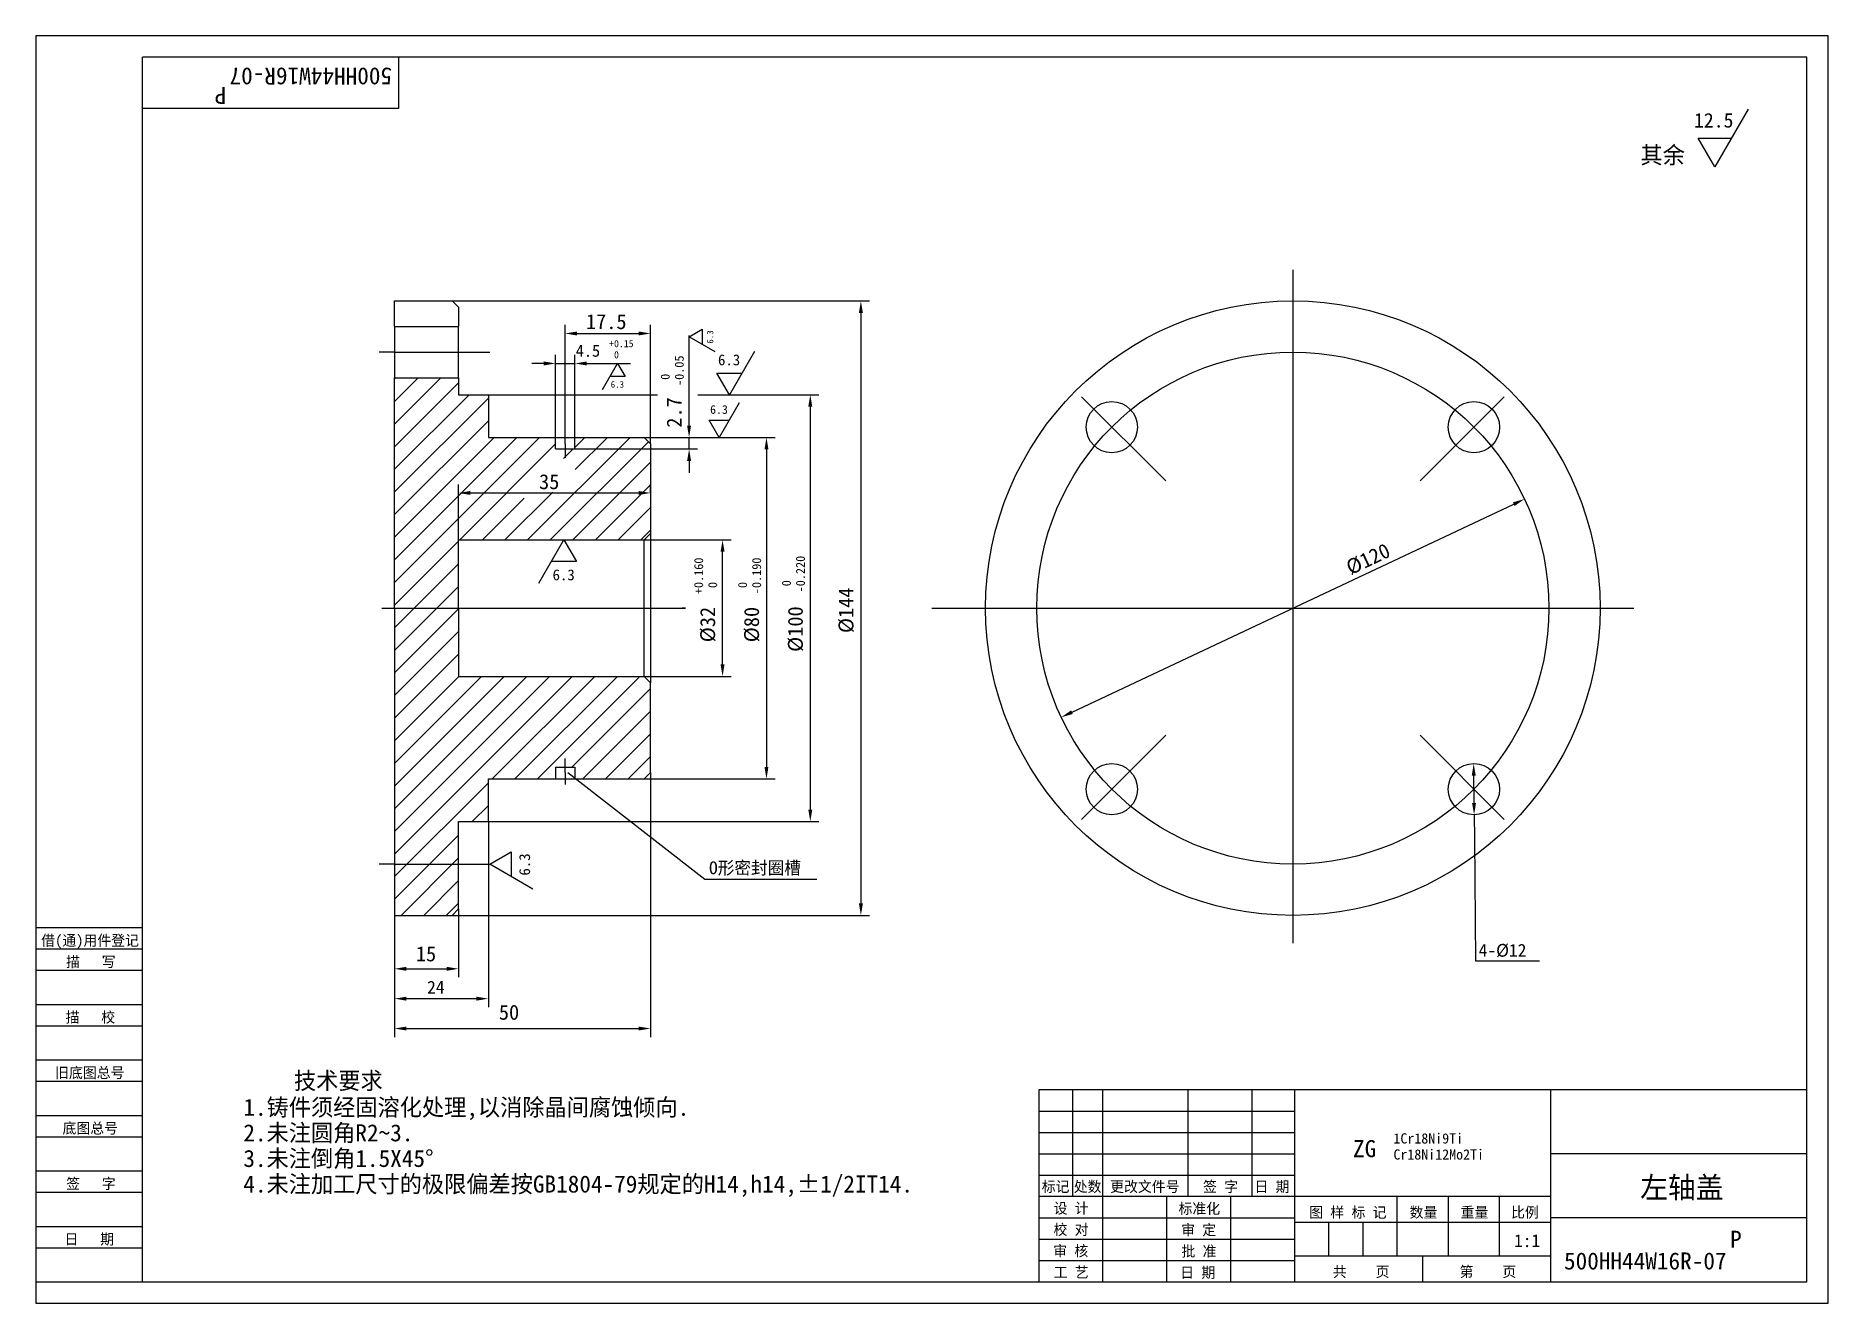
# Model space of a CAD drawing. Header units: metres. Extents: x 0 to 420, y 0 to 297.
import ezdxf

# ---------------------------------------------------------------- set-up
doc = ezdxf.new("R2010")
doc.units = ezdxf.units.M
for name, color, linetype in [('C', 6, 'Continuous'), ('D', 1, 'Continuous'), ('FL', 5, 'Continuous'), ('T', 7, 'Continuous'), ('TL', 4, 'Continuous')]:
    doc.layers.add(name, color=color, linetype=linetype)

# ---------------------------------------------------------------- blocks, each defined once
blk = doc.blocks.new('TUKUN3')
at = {"layer": 'FL'}
for p, q in [((420, 297), (0, 297)), ((0, 297), (0, 0)), ((420, 0), (420, 297)), ((0, 78), (25, 78)), ((0, 70), (25, 70)), ((0, 65), (25, 65)), ((0, 57), (25, 57)), ((0, 52), (25, 52)), ((243, 25), (243, 50)), ((250, 5), (250, 50)), ((270, 25), (270, 50)), ((285, 25), (285, 50)), ((0, 44), (25, 44)), ((235, 45), (295, 45)), ((0, 39), (25, 39)), ((235, 40), (295, 40)), ((235, 35), (295, 35)), ((0, 31), (25, 31)), ((235, 30), (295, 30)), ((0, 26), (25, 26)), ((280, 5), (280, 25)), ((0, 18), (25, 18)), ((235, 20), (295, 20)), ((0, 13), (25, 13)), ((235, 15), (295, 15)), ((235, 10), (295, 10)), ((0, 0), (420, 0))]:
    blk.add_line(p, q, dxfattribs=at)
at = {"layer": 'TL'}
for p, q in [((415, 292), (25, 292)), ((25, 5), (25, 292)), ((85, 292), (85, 280)), ((415, 5), (415, 292)), ((85, 280), (25, 280)), ((0, 88), (25, 88)), ((0, 83), (25, 83)), ((415, 50), (235, 50)), ((235, 50), (235, 5)), ((295, 5), (295, 50)), ((355, 5), (355, 50)), ((415, 35), (355, 35)), ((355, 25), (235, 25)), ((265, 5), (265, 25)), ((319, 11), (319, 25)), ((331, 11), (331, 25)), ((343, 11), (343, 25)), ((295, 19), (355, 19)), ((303, 11), (303, 19)), ((311, 11), (311, 19)), ((415, 20), (355, 20)), ((355, 11), (295, 11)), ((325, 5), (325, 11)), ((0, 5), (415, 5))]:
    blk.add_line(p, q, dxfattribs=at)
at = {"layer": 'T'}
for s, p in [('借(通)用件登记', (1.26, 83.76)), ('描   写', (7.09, 78.76)), ('描   校', (6.98, 65.76)), ('旧底图总号', (4.52, 52.76)), ('底图总号', (6.25, 39.76)), ('签   字', (7.1, 26.76)), ('标记', (235.71, 26.07)), ('处数', (243.22, 26.07)), ('更改文件号', (251.75, 26.07)), ('签 字', (273.53, 26.07)), ('日 期', (285.57, 26.07)), ('设 计', (238.5, 20.99)), ('标准化', (267.77, 20.93)), ('图 样 标 记', (298.4, 20.04)), ('数量', (321.92, 20.04)), ('重量', (333.88, 20.04)), ('比例', (345.7, 20.04)), ('校 对', (238.48, 15.99)), ('审 定', (268.39, 15.93)), ('日   期', (6.72, 13.76)), ('审 核', (238.41, 10.99)), ('批 准', (268.46, 10.93)), ('工 艺', (238.52, 5.99)), ('日 期', (268.18, 5.93)), ('共    页', (303.91, 6.13)), ('第    页', (333.62, 6.13))]:
    blk.add_text(s, height=2.5, dxfattribs=at).set_placement(p)

msp = doc.modelspace()

# ---------------------------------------------------------------- linework, layer by layer
for p, q in [((84.05, 206.03), (94.9, 216.88)), ((84.05, 211.33), (89.6, 216.88)), ((84.05, 216.63), (84.29, 216.88)), ((84.05, 200.72), (99.05, 215.72)), ((84.05, 195.42), (101.51, 212.88)), ((84.05, 190.12), (106.05, 212.12)), ((84.05, 184.81), (106.05, 206.81)), ((84.05, 168.9), (118.02, 202.88)), ((84.05, 174.21), (112.72, 202.88)), ((84.05, 179.51), (107.42, 202.88)), ((115.24, 178.88), (139.24, 202.88)), ((120.54, 178.88), (143.55, 201.88)), ((126.3, 200.55), (128.63, 202.88)), ((126.4, 195.34), (133.93, 202.88)), ((99.33, 178.88), (121.8, 201.35)), ((123.66, 197.91), (125.93, 200.18)), ((125.84, 178.88), (144.05, 197.08)), ((109.93, 178.88), (121.14, 190.08)), ((131.15, 178.88), (144.05, 191.78)), ((104.63, 178.88), (114.44, 188.69)), ((136.45, 178.88), (144.05, 186.48)), ((141.75, 178.88), (144.05, 181.17)), ((84.05, 163.6), (99.05, 178.6)), ((84.05, 158.3), (99.05, 173.3)), ((84.05, 152.99), (99.05, 167.99)), ((84.05, 147.69), (99.05, 162.69)), ((84.05, 142.39), (99.05, 157.39)), ((84.05, 137.08), (99.05, 152.08)), ((84.05, 121.17), (109.75, 146.88)), ((84.05, 126.48), (104.45, 146.88)), ((84.05, 131.78), (99.15, 146.88)), ((84.05, 115.87), (115.06, 146.88)), ((84.05, 110.57), (120.36, 146.88)), ((84.05, 105.26), (125.66, 146.88)), ((106.97, 122.88), (130.97, 146.88)), ((112.27, 122.88), (136.27, 146.88)), ((117.57, 122.88), (141.57, 146.88)), ((125.58, 125.58), (144.05, 144.05)), ((128.18, 122.88), (144.05, 138.75)), ((133.48, 122.88), (144.05, 133.44)), ((138.79, 122.88), (144.05, 128.14)), ((84.05, 99.96), (106.05, 121.96)), ((102.27, 112.88), (106.05, 116.66)), ((84.05, 94.66), (99.05, 109.66)), ((85.57, 90.88), (99.05, 104.35)), ((90.88, 90.88), (99.05, 99.05)), ((96.18, 90.88), (99.05, 93.75))]:
    msp.add_line(p, q)
at = {"layer": 'C'}
for p, q in [((294.56, 242.17), (294.56, 84.35)), ((84.05, 222.88), (80.49, 222.88)), ((84.05, 222.88), (106.35, 222.88)), ((264.76, 192.68), (245.06, 212.37)), ((324.36, 192.68), (344.06, 212.37)), ((124.05, 201.38), (124.05, 207.38)), ((124.05, 201.38), (124.05, 198.09)), ((81.05, 162.88), (132.05, 162.88)), ((132.05, 162.88), (152.23, 162.88)), ((152.23, 162.88), (151.44, 162.88)), ((209.95, 162.88), (374.44, 162.88)), ((264.76, 133.08), (245.06, 113.38)), ((324.36, 133.08), (344.06, 113.38)), ((124.05, 124.38), (124.05, 127.67)), ((124.05, 124.38), (124.05, 121.57)), ((84.05, 102.88), (80.49, 102.88)), ((84.05, 102.88), (106.35, 102.88))]:
    msp.add_line(p, q, dxfattribs=at)
msp.add_circle((294.56, 162.88), 60, dxfattribs=at)
at = {"layer": 'D'}
for p, q in [((401.23, 279.81), (393.42, 266.29)), ((393.42, 266.29), (389.52, 273.05)), ((389.52, 273.05), (397.32, 273.05)), ((97.55, 234.88), (195.34, 234.88)), ((193.34, 232.08), (193.34, 93.68)), ((124.05, 207.38), (124.05, 229.25)), ((126.85, 227.25), (141.25, 227.25)), ((144.05, 201.38), (144.05, 229.25)), ((153.08, 226.48), (156.12, 228.23)), ((156.12, 228.23), (156.12, 224.72)), ((153.08, 215.9), (153.08, 226.78)), ((159.17, 222.96), (153.08, 226.48)), ((168.38, 223.02), (162.52, 212.88)), ((119, 220.22), (116.2, 220.22)), ((121.8, 202.88), (121.8, 222.22)), ((121.8, 220.22), (126.3, 220.22)), ((126.3, 202.88), (126.3, 222.22)), ((129.1, 220.22), (131.9, 220.22)), ((131.9, 220.22), (139.32, 220.22)), ((132.81, 214.14), (136.32, 220.22)), ((136.32, 220.22), (138.08, 217.18)), ((138.08, 217.18), (134.57, 217.18)), ((153.08, 208.48), (153.08, 215.9)), ((162.52, 212.88), (159.6, 217.95)), ((159.6, 217.95), (165.45, 217.95)), ((106.05, 212.88), (145.64, 212.88)), ((155.11, 212.88), (183.48, 212.88)), ((164.82, 210.99), (160.14, 202.88)), ((181.48, 210.08), (181.48, 115.68)), ((153.08, 205.68), (153.08, 208.48)), ((160.14, 202.88), (157.79, 206.93)), ((157.79, 206.93), (162.48, 206.93)), ((142.55, 202.88), (173.21, 202.88)), ((152.63, 202.88), (155.08, 202.88)), ((153.08, 200.18), (153.08, 202.88)), ((126.3, 200.18), (155.08, 200.18)), ((171.21, 200.08), (171.21, 125.68)), ((153.08, 197.38), (153.08, 194.58)), ((99.05, 178.88), (99.05, 191.87)), ((101.85, 189.87), (141.25, 189.87)), ((144.05, 189.87), (144.05, 191.87)), ((242.81, 138.5), (346.31, 187.25)), ((117.9, 168.74), (123.76, 178.88)), ((123.76, 178.88), (126.69, 173.81)), ((142.55, 178.88), (162.92, 178.88)), ((126.69, 173.81), (120.83, 173.81)), ((160.92, 149.68), (160.92, 176.08)), ((142.55, 146.88), (162.92, 146.88)), ((124.64, 124.39), (156.79, 99.35)), ((142.55, 122.88), (173.21, 122.88)), ((144.05, 124.38), (144.05, 62.36)), ((337.01, 117.25), (336.96, 123.65)), ((337.04, 114.45), (337.09, 108.85)), ((106.05, 112.88), (183.48, 112.88)), ((106.05, 112.88), (106.05, 69.36)), ((106.35, 102.88), (111.42, 105.8)), ((111.42, 105.8), (111.42, 99.95)), ((337.09, 108.85), (337.35, 80.26)), ((116.49, 97.02), (106.35, 102.88)), ((156.79, 99.35), (182.98, 99.35)), ((84.05, 90.88), (84.05, 76.36)), ((84.05, 90.88), (84.05, 69.36)), ((84.05, 90.88), (84.05, 62.36)), ((97.55, 90.88), (195.34, 90.88)), ((99.05, 92.38), (99.05, 76.36)), ((337.35, 80.26), (352.35, 80.26)), ((86.85, 78.36), (96.25, 78.36)), ((86.85, 71.36), (103.25, 71.36)), ((86.85, 64.36), (141.25, 64.36))]:
    msp.add_line(p, q, dxfattribs=at)
for points in [[(192.87, 232.08), (193.8, 232.08), (193.34, 234.88)], [(126.85, 227.71), (126.85, 226.78), (124.05, 227.25)], [(141.25, 227.71), (141.25, 226.78), (144.05, 227.25)], [(119, 220.69), (119, 219.75), (121.8, 220.22)], [(129.1, 220.69), (129.1, 219.75), (126.3, 220.22)], [(181.01, 210.08), (181.95, 210.08), (181.48, 212.88)], [(152.61, 205.68), (153.55, 205.68), (153.08, 202.88)], [(170.74, 200.08), (171.67, 200.08), (171.21, 202.88)], [(152.61, 197.38), (153.55, 197.38), (153.08, 200.18)], [(101.85, 190.34), (101.85, 189.41), (99.05, 189.87)], [(141.25, 190.34), (141.25, 189.41), (144.05, 189.87)], [(346.51, 186.82), (346.11, 187.67), (348.84, 188.44)], [(160.46, 176.08), (161.39, 176.08), (160.92, 178.88)], [(160.46, 149.68), (161.39, 149.68), (160.92, 146.88)], [(243.01, 138.08), (242.61, 138.93), (240.28, 137.31)], [(336.49, 123.65), (337.42, 123.65), (336.93, 126.45)], [(170.74, 125.68), (171.67, 125.68), (171.21, 122.88)], [(181.01, 115.68), (181.95, 115.68), (181.48, 112.88)], [(336.55, 117.25), (337.48, 117.25), (337.04, 114.45)], [(192.87, 93.68), (193.8, 93.68), (193.34, 90.88)], [(86.85, 78.82), (86.85, 77.89), (84.05, 78.36)], [(96.25, 78.82), (96.25, 77.89), (99.05, 78.36)], [(86.85, 71.82), (86.85, 70.89), (84.05, 71.36)], [(103.25, 71.82), (103.25, 70.89), (106.05, 71.36)], [(86.85, 64.82), (86.85, 63.89), (84.05, 64.36)], [(141.25, 64.82), (141.25, 63.89), (144.05, 64.36)]]:
    msp.add_solid(points, dxfattribs=at)
at = {"layer": 'TL'}
for p, q in [((84.05, 234.88), (97.55, 234.88)), ((84.05, 228.88), (84.05, 234.88)), ((99.05, 233.38), (97.55, 234.88)), ((99.05, 233.38), (99.05, 228.88)), ((84.05, 228.88), (99.05, 228.88)), ((84.05, 228.88), (84.05, 216.88)), ((99.05, 216.88), (99.05, 228.88)), ((84.05, 162.88), (84.05, 216.88)), ((84.05, 216.88), (99.05, 216.88)), ((99.05, 216.88), (99.05, 212.88)), ((99.05, 212.88), (106.05, 212.88)), ((106.05, 212.88), (106.05, 202.88)), ((106.05, 202.88), (142.55, 202.88)), ((121.8, 200.18), (121.8, 202.88)), ((126.3, 200.18), (126.3, 202.88)), ((144.05, 201.38), (142.55, 202.88)), ((121.8, 200.18), (126.3, 200.18)), ((144.05, 201.38), (144.05, 180.38)), ((99.05, 162.88), (99.05, 178.88)), ((99.05, 178.88), (142.55, 178.88)), ((142.55, 178.88), (144.05, 180.38)), ((142.55, 146.88), (142.55, 178.88)), ((144.05, 180.38), (144.05, 145.38)), ((84.05, 162.88), (84.05, 90.88)), ((99.05, 162.88), (99.05, 146.88)), ((99.05, 146.88), (142.55, 146.88)), ((142.55, 146.88), (144.05, 145.38)), ((144.05, 124.38), (144.05, 145.38)), ((106.05, 122.88), (142.55, 122.88)), ((106.05, 112.88), (106.05, 122.88)), ((121.8, 125.58), (121.8, 122.88)), ((121.8, 125.58), (126.3, 125.58)), ((126.3, 125.58), (126.3, 122.88)), ((144.05, 124.38), (142.55, 122.88)), ((99.05, 112.88), (106.05, 112.88)), ((99.05, 92.38), (99.05, 112.88)), ((84.05, 90.88), (97.55, 90.88)), ((97.55, 90.88), (99.05, 92.38))]:
    msp.add_line(p, q, dxfattribs=at)
for centre, radius in [((294.56, 162.88), 72), ((252.13, 205.3), 6), ((336.99, 205.3), 6), ((252.13, 120.45), 6), ((336.99, 120.45), 6)]:
    msp.add_circle(centre, radius, dxfattribs=at)

# ---------------------------------------------------------------- block references
at = {"layer": 'D'}
msp.add_blockref('TUKUN3', (0, 0), dxfattribs=at)

# ---------------------------------------------------------------- texts
for s, height, rotation, p in [('500HH44W16R-07', 4, 180, (83.48, 289.53)), ('P', 4, 180, (44.63, 285.03)), ('6.3', 1.53, 90, (158.76, 224.87)), ('-0.05', 2.1, 90, (151.82, 214.95)), (' 0', 2.1, 90, (148.53, 214.95)), ('2.7', 3.5, 90, (151.33, 205.17)), ('%%C120', 3.5, 25.22, (308.09, 170.58)), ('+0.160', 2.1, 90, (156.37, 166.16)), ('-0.190', 2.1, 90, (169.95, 166.16)), ('-0.220', 2.1, 90, (180.22, 166.58)), (' 0', 2.1, 90, (159.66, 166.16)), (' 0', 2.1, 90, (166.66, 166.16)), (' 0', 2.1, 90, (176.93, 166.58)), ('%%C144', 3.5, 90, (191.59, 157.04)), ('%%C32', 3.5, 90, (159.17, 154.88)), ('%%C80', 3.5, 90, (169.46, 154.88)), ('%%C100', 3.5, 90, (179.73, 152.63)), ('6.3', 2.55, 90, (115.81, 100.2))]:
    msp.add_text(s, height=height, rotation=rotation, dxfattribs=at).set_placement(p)
for s, height, p in [('12.5', 3.4, (388.56, 275.51)), ('其余', 4, (376.02, 267.06)), ('17.5', 3.5, (128.9, 228.28)), ('4.5', 2.8, (126.52, 221.8)), ('+0.15', 1.68, (134.35, 224.04)), (' 0', 1.68, (134.35, 221.41)), ('6.3', 2.55, (159.85, 219.79)), ('6.3', 1.53, (134.72, 214.54)), ('6.3', 2.04, (158, 208.41)), ('35', 3.5, (117.92, 190.76)), ('6.3', 2.55, (121.09, 169.41)), ('O形密封圈槽', 3, (157.75, 100.52)), ('4-%%C12', 3, (338.1, 81.2)), ('15', 3.5, (89.05, 80.11)), ('24', 3, (91.69, 72.55)), ('50', 3.5, (108.5, 66.42)), ('技术要求', 4, (60.49, 50.14)), ('1.铸件须经固溶化处理,以消除晶间腐蚀倾向.', 4, (48.63, 43.92)), ('2.未注圆角R2%%1263.', 4, (48.63, 37.92)), ('ZG', 4, (308.66, 34.21)), ('1Cr18Ni9Ti', 2.4, (318.13, 37.41)), ('3.未注倒角1.5X45%%D', 4, (48.63, 31.92)), ('Cr18Ni12Mo2Ti', 2.4, (318.13, 33.65)), ('4.未注加工尺寸的极限偏差按GB1804-79规定的H14,h14,%%P1/2IT14.', 4, (48.63, 25.92)), ('左轴盖', 5, (375.97, 24.62)), ('P', 4, (397.02, 12.97)), ('1:1', 3, (346.4, 13.14)), ('500HH44W16R-07', 4, (358.1, 7.89))]:
    msp.add_text(s, height=height, dxfattribs=at).set_placement(p)

doc.saveas('drawing.dxf')
